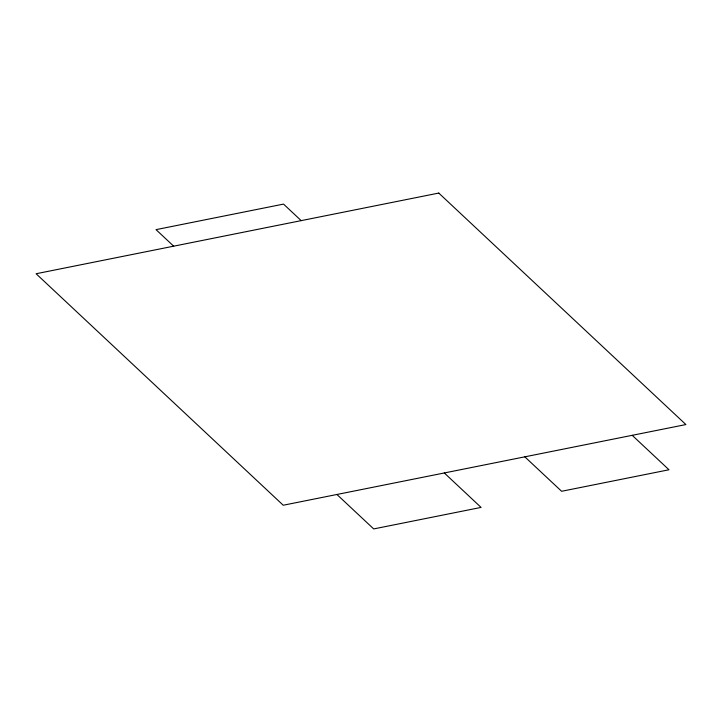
<?xml version="1.0" encoding="UTF-8"?>
<svg xmlns="http://www.w3.org/2000/svg" width="722" height="722" viewBox="0 0 722 722"><rect width="100%" height="100%" fill="white"/><g stroke="black" fill="none" stroke-linecap="round" stroke-linejoin="round"><path stroke-width="1.08" d="M632.21 435.321L668.987 469.769L561.608 491.285L524.831 456.836M301.191 220.634L283.538 204.1L156.024 229.641L173.677 246.184M444.301 472.964L481.078 507.413L373.698 528.928L336.921 494.48M438.768 193.072L36.1 273.746L283.232 505.238L685.9 424.563L438.768 193.072"/></g></svg>
